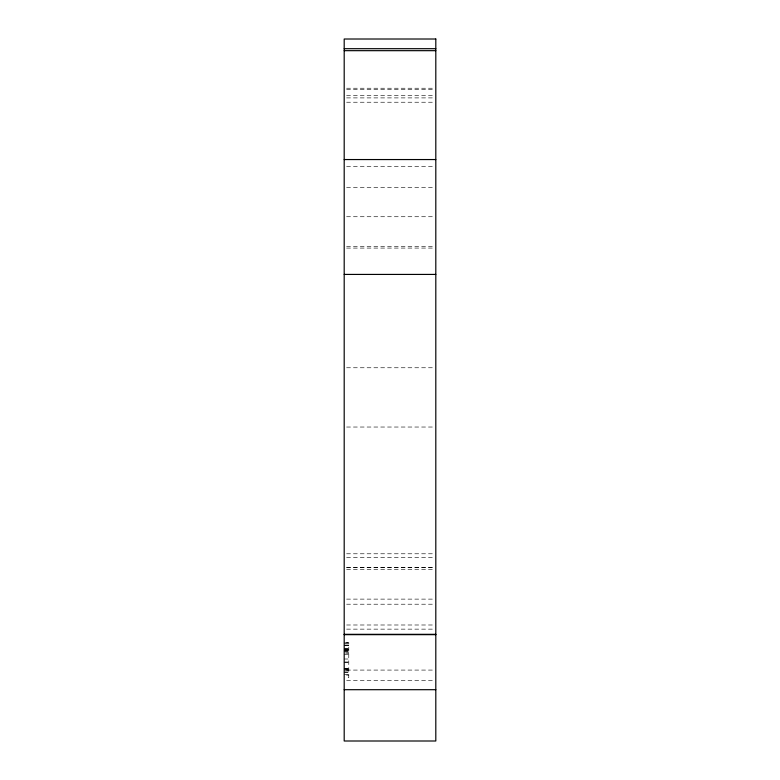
<?xml version="1.0" encoding="UTF-8"?>
<svg xmlns="http://www.w3.org/2000/svg" width="780" height="780" viewBox="0 0 780 780"><rect width="100%" height="100%" fill="white"/><g stroke="black" fill="none" stroke-linecap="round" stroke-linejoin="round"><path stroke-width="0.58" stroke-dasharray="3.9 2.92" d="M348.777 645.616L344.194 645.46M346.486 645.616L348.777 645.46M346.603 88.237L433.397 88.237M346.603 89.495L433.397 89.495M346.603 95.696L433.397 95.696M346.603 97.9L433.397 97.9M346.603 102.229L433.397 102.229M346.603 166.549L433.397 166.549M346.603 187.317L433.397 187.317M346.603 216.733L433.397 216.733M346.603 246.382L433.397 246.382M346.603 248.079L433.397 248.069M346.603 367.76L433.397 367.76M346.603 427.031L433.397 427.031M346.603 553.78L433.397 553.78M346.603 557.466L433.397 557.466M346.603 567.313L433.397 567.313M346.603 567.596L433.397 567.596M346.603 569.449L433.397 569.449M346.603 599.118L433.397 599.118M346.603 604.207L433.397 604.207M346.603 624.995L433.397 624.995M346.603 629.138L433.397 629.138M346.486 642.574L348.777 642.574L348.777 677.664L346.486 677.664M344.194 642.983L348.777 642.983M344.194 643.1L348.777 643.1M344.194 645.06L348.777 645.06M344.194 645.674L348.777 645.674M344.194 648.677L348.777 648.677M344.194 648.98L348.777 648.999M344.194 649.506L348.777 649.555M346.486 649.682L348.777 649.682M344.194 650.013L348.777 650.013M344.194 650.111L348.777 650.111M344.194 650.959L348.777 650.998M344.194 651.485L348.777 651.456M344.194 654.313L348.777 654.313M344.194 659.012L348.777 659.012M344.194 662.005L348.777 662.005M344.194 662.649L348.777 662.649M344.194 668.401L348.777 668.401M344.194 668.723L348.777 668.723M344.194 668.967L348.777 669.045M344.194 669.562L348.777 669.562M346.603 670.078L433.397 670.078M344.194 670.78L348.777 670.702M344.194 671.98L348.777 671.98M344.194 672.38L348.777 672.341M344.194 674.378L348.777 674.378M346.486 675.1L348.777 675.1M346.603 680.452L433.397 680.452M348.777 652.967L344.194 652.967L348.777 653.026"/><path stroke-width="1.17" d="M344.194 48.691L435.805 48.691M344.194 50.671L435.805 50.671M344.194 159.549L435.805 159.549M344.194 274.423L435.805 274.423M344.194 634.325L435.805 634.325M344.194 634.657L435.805 634.657M344.194 689.695L435.805 689.695M435.805 39.01L344.194 39.01L344.194 741L435.805 741L435.805 39.01"/></g></svg>
